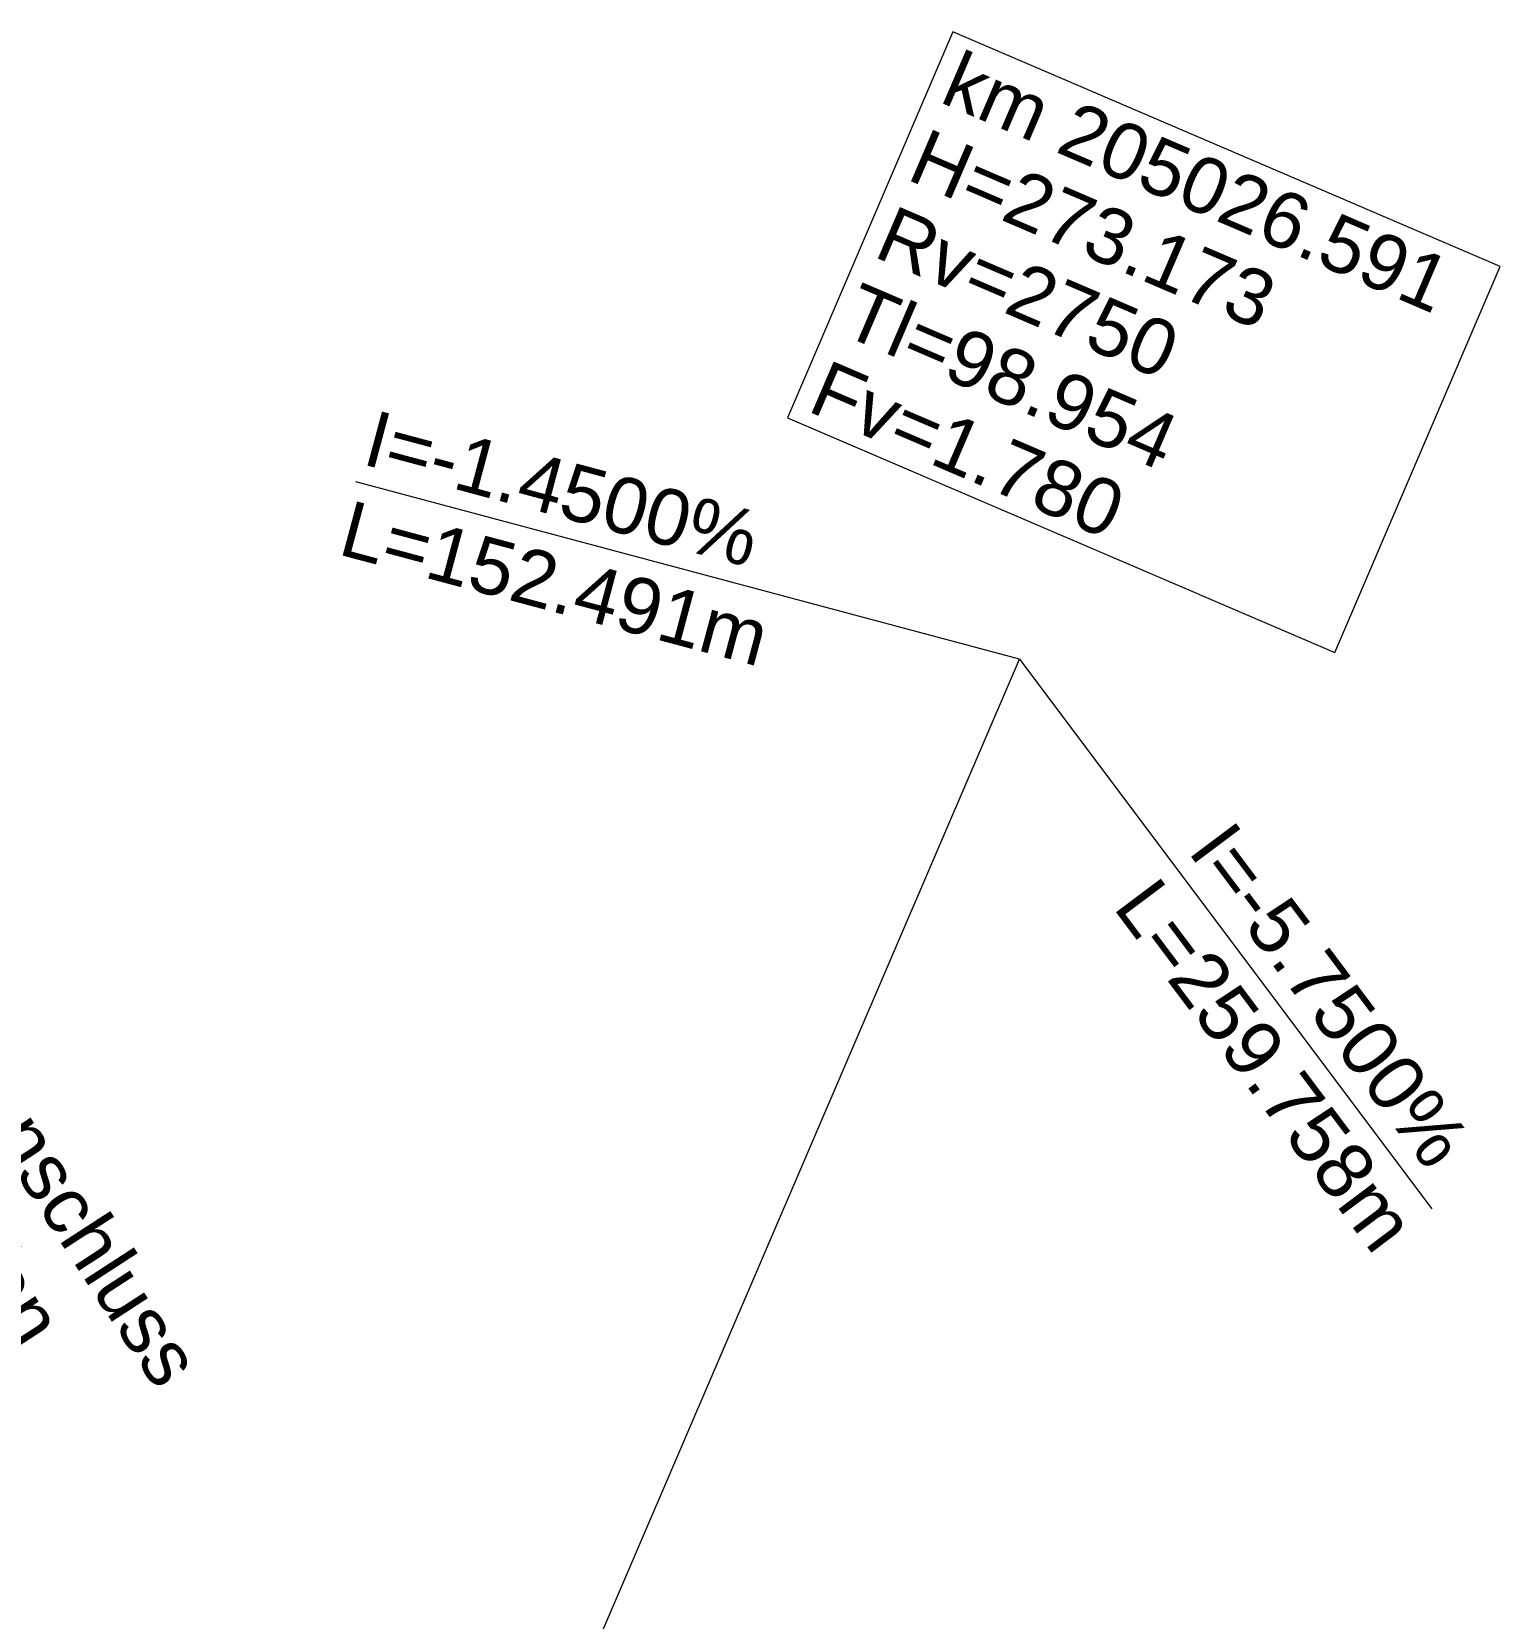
# Model space of a CAD drawing. Extents: x 2610184 to 2620710, y 1263771 to 1270672.
# Drawn here: x 2612215.5 to 2612543.2, y 1269618.4 to 1269972.5 of the extents above; entities that cross this region are included whole.
import ezdxf

# ---------------------------------------------------------------- set-up
doc = ezdxf.new("R2010")
doc.units = 0
doc.header["$LTSCALE"] = 5
doc.linetypes.add('DASHDOT', pattern=[10, 5, -2.5, 0, -2.5])
for name, color, linetype in [('Grundriss_89', 7, 'CONTINUOUS'), ('Grundriss_90', 7, 'CONTINUOUS'), ('QP_reel_26', 7, 'CONTINUOUS'), ('VIADUKT_BADENSTRASSE', 94, 'CONTINUOUS')]:
    doc.layers.add(name, color=color, linetype=linetype)
doc.styles.add('ARIAL', font='arial.ttf')
doc.styles.get("Standard").update_dxf_attribs({"font": 'MONOTXT'})

msp = doc.modelspace()

# ---------------------------------------------------------------- linework, layer by layer
at = {"layer": 'Grundriss_89', "color": 220, "linetype": 'DASHDOT', "lineweight": 35}
msp.add_arc((2611838.69, 1269191.3), 550, 24.6429, 190.1251, dxfattribs=at)
at = {"layer": 'Grundriss_90', "color": 220, "linetype": 'DASHDOT', "lineweight": 35}
msp.add_arc((2611838.69, 1269191.3), 565, 24.5931, 190.1749, dxfattribs=at)
at = {"layer": 'QP_reel_26', "color": 1, "linetype": 'Continuous', "lineweight": 18}
for p, q in [((2612435.94, 1269832.5), (2612287.81, 1269872.1)), ((2612214.43, 1269316.11), (2612435.94, 1269832.5)), ((2612435.94, 1269832.5), (2612527.97, 1269709.86))]:
    msp.add_line(p, q, dxfattribs=at)
msp.add_lwpolyline([(2612384.13, 1269886.38), (2612506.29, 1269833.99), (2612543.24, 1269920.14), (2612421.09, 1269972.54)], close=True, dxfattribs=at)

# ---------------------------------------------------------------- texts
at = {"layer": 'QP_reel_26', "color": 1, "lineweight": 18, "style": 'ARIAL'}
for s, rotation, p in [('km 205026.591', 336.7834, (2612417.8, 1269956.95)), ('H=273.173', 336.7834, (2612410.41, 1269939.72)), ('Rv=2750', 336.7834, (2612403.02, 1269922.49)), ('Tl=98.954', 336.7834, (2612395.63, 1269905.26)), ('Fv=1.780', 336.7834, (2612388.24, 1269888.02)), ('I=-1.4500%', 345.0337, (2612288.88, 1269876.12)), ('L=152.491m', 345.0337, (2612283.5, 1269856)), ('I=-5.7500%', 306.8845, (2612473.28, 1269789.68)), ('L=259.758m', 306.8845, (2612456.62, 1269777.17))]:
    msp.add_text(s, height=12.5, rotation=rotation, dxfattribs=at).set_placement(p)
at = {"layer": 'VIADUKT_BADENSTRASSE', "color": 4, "insert": (2612192.18, 1269771.04), "char_height": 12.5, "width": 114.9629, "attachment_point": 1, "rotation": 302.9907}
msp.add_mtext('\\fArial|b0|i0|c0|p18;\\H12.5;\\W1;\\C180;Halbanschluss\\PRheinhafen', dxfattribs=at)

doc.saveas('drawing.dxf')
